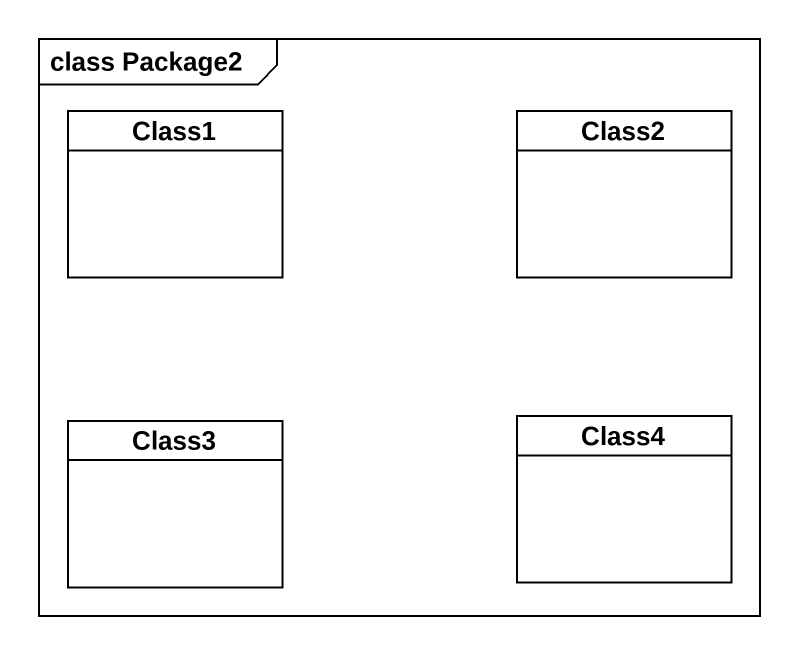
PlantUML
@startuml
mainframe class Package2
hide circle
hide empty members
class Class1
class Class2
class Class3
class Class4
@enduml
